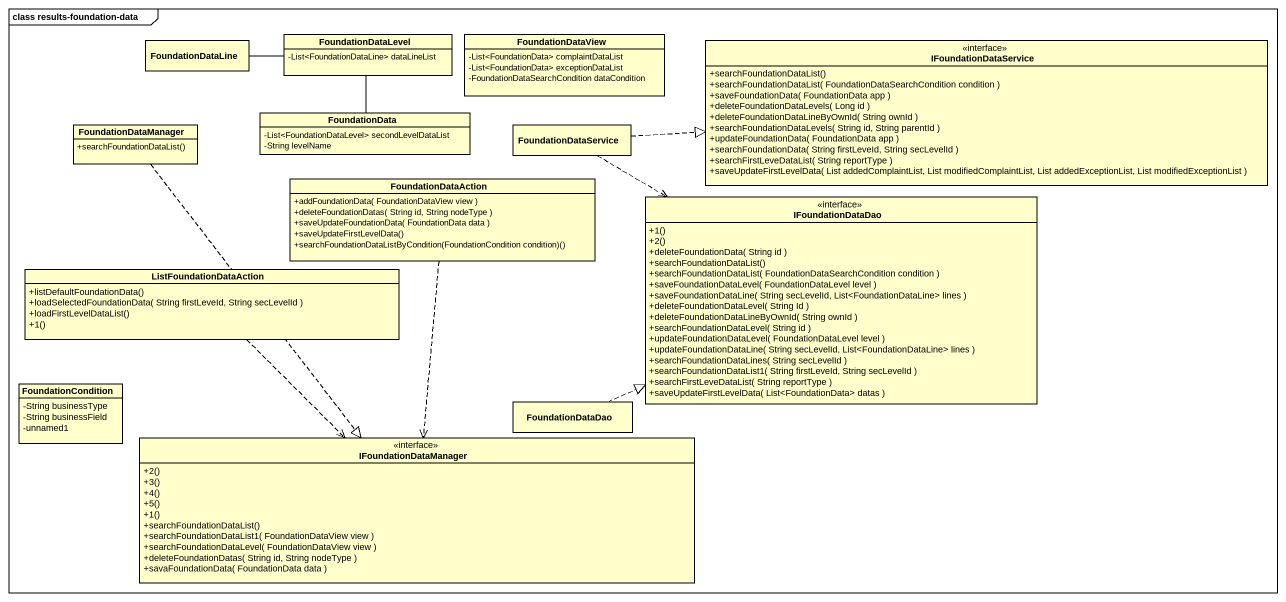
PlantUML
@startuml
mainframe class results-foundation-data
hide circle
hide empty members
skinparam classAttributeIconSize 0
class FoundationDataLine
class FoundationDataLevel {
  -List<FoundationDataLine> dataLineList
}
class FoundationDataView {
  -List<FoundationData> complaintDataList
  -List<FoundationData> exceptionDataList
  -FoundationDataSearchCondition dataCondition
}
interface IFoundationDataService {
  +searchFoundationDataList()
  +searchFoundationDataList( FoundationDataSearchCondition condition )
  +saveFoundationData( FoundationData app )
  +deleteFoundationDataLevels( Long id )
  +deleteFoundationDataLineByOwnId( String ownId )
  +searchFoundationDataLevels( String id, String parentId )
  +updateFoundationData( FoundationData app )
  +searchFoundationData( String firstLeveId, String secLevelId )
  +searchFirstLeveDataList( String reportType )
  +saveUpdateFirstLevelData( List addedComplaintList, List modifiedComplaintList, List addedExceptionList, List modifiedExceptionList )
}
class FoundationDataManager {
  +searchFoundationDataList()
}
class FoundationData {
  -List<FoundationDataLevel> secondLevelDataList
  -String levelName
}
class FoundationDataService
class FoundationDataAction {
  +addFoundationData( FoundationDataView view )
  +deleteFoundationDatas( String id, String nodeType )
  +saveUpdateFoundationData( FoundationData data )
  +saveUpdateFirstLevelData()
  +searchFoundationDataListByCondition(FoundationCondition condition)()
}
interface IFoundationDataDao {
  +1()
  +2()
  +deleteFoundationData( String id )
  +searchFoundationDataList()
  +searchFoundationDataList( FoundationDataSearchCondition condition )
  +saveFoundationDataLevel( FoundationDataLevel level )
  +saveFoundationDataLine( String secLevelId, List<FoundationDataLine> lines )
  +deleteFoundationDataLevel( String Id )
  +deleteFoundationDataLineByOwnId( String ownId )
  +searchFoundationDataLevel( String id )
  +updateFoundationDataLevel( FoundationDataLevel level )
  +updateFoundationDataLine( String secLevelId, List<FoundationDataLine> lines )
  +searchFoundationDataLines( String secLevelId )
  +searchFoundationDataList1( String firstLeveId, String secLevelId )
  +searchFirstLeveDataList( String reportType )
  +saveUpdateFirstLevelData( List<FoundationData> datas )
}
class ListFoundationDataAction {
  +listDefaultFoundationData()
  +loadSelectedFoundationData( String firstLeveId, String secLevelId )
  +loadFirstLevelDataList()
  +1()
}
class FoundationCondition {
  -String businessType
  -String businessField
  -unnamed1
}
class FoundationDataDao
interface IFoundationDataManager {
  +2()
  +3()
  +4()
  +5()
  +1()
  +searchFoundationDataList()
  +searchFoundationDataList1( FoundationDataView view )
  +searchFoundationDataLevel( FoundationDataView view )
  +deleteFoundationDatas( String id, String nodeType )
  +savaFoundationData( FoundationData data )
}
FoundationDataLine -right- FoundationDataLevel
FoundationDataLevel -- FoundationData
FoundationDataManager ..|> IFoundationDataManager
FoundationDataService .right.|> IFoundationDataService
FoundationDataService .right.> IFoundationDataDao
FoundationDataAction ..> IFoundationDataManager
ListFoundationDataAction ..> IFoundationDataManager
FoundationDataDao .right.|> IFoundationDataDao
@enduml
